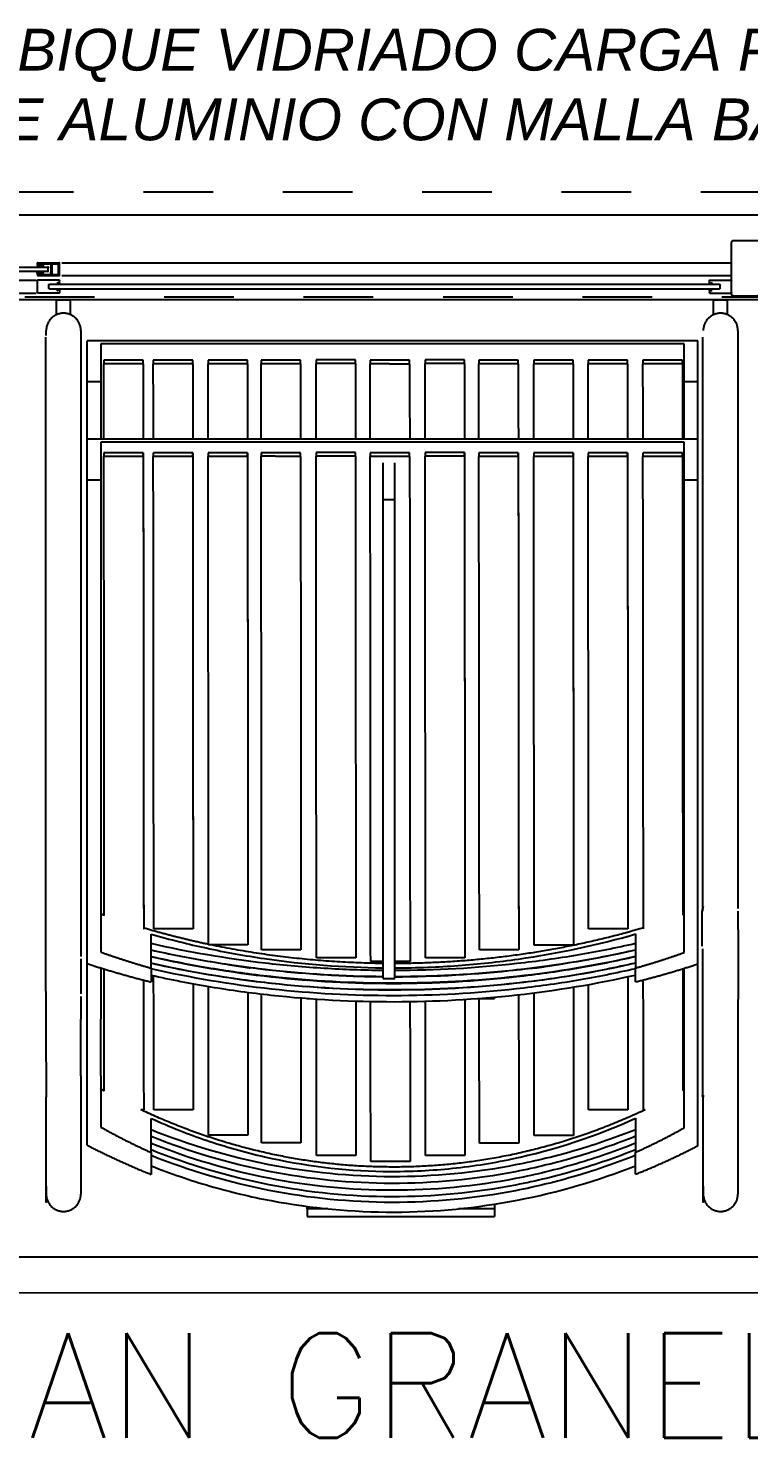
# Model space of a CAD drawing. Header units: millimetres. Extents: x 340 to 1003762, y 22 to 362022.
# Drawn here: x 396.302 to 397.336, y 86.516 to 88.538 of the extents above; entities that cross this region are included whole.
import ezdxf
from ezdxf.enums import TextEntityAlignment as Align
from ezdxf.xclip import XClip

# ---------------------------------------------------------------- set-up
doc = ezdxf.new("R2010")
doc.units = ezdxf.units.MM
doc.header["$XCLIPFRAME"] = 0
doc.linetypes.add('LSBB_P_002 - PLANTA 1° NIVEL SALA DE VENTAS$0$HIDDEN', pattern=[0.375, 0.25, -0.125])
doc.linetypes.add('LSBB_P_002 - PLANTA 1° NIVEL SALA DE VENTAS$0$HIDDEN2', pattern=[0.1875, 0.125, -0.0625])
for name, color, linetype in [('LSBB_P_002 - PLANTA 1° NIVEL SALA DE VENTAS$0$A-LAYOUT', 7, 'Continuous'), ('LSBB_P_002 - PLANTA 1° NIVEL SALA DE VENTAS$0$A-SALA DEFENSAS', 9, 'Continuous'), ('LSBB_P_002 - PLANTA 1° NIVEL SALA DE VENTAS$0$A-SALA-MUEB-ESPC', 1, 'Continuous'), ('LSBB_P_002 - PLANTA 1° NIVEL SALA DE VENTAS$0$A-Textos', 2, 'Continuous'), ('LSBB_P_002 - PLANTA 1° NIVEL SALA DE VENTAS$0$A-VENTANAS', 8, 'Continuous'), ('LSBB_P_002 - PLANTA 1° NIVEL SALA DE VENTAS$0$CRISTAL', 2, 'Continuous'), ('LSBB_P_002 - PLANTA 1° NIVEL SALA DE VENTAS$0$E-NOMENCLATURA', 2, 'Continuous'), ('LSBB_P_002 - PLANTA 1° NIVEL SALA DE VENTAS$0$PROYECCIONES', 6, 'LSBB_P_002 - PLANTA 1° NIVEL SALA DE VENTAS$0$HIDDEN'), ('LSBB_P_002 - PLANTA 1° NIVEL SALA DE VENTAS$0$VIDRIOFONDOS', 4, 'Continuous'), ('XREF', 7, 'Continuous')]:
    doc.layers.add(name, color=color, linetype=linetype)
doc.styles.add('LSBB_P_002 - PLANTA 1° NIVEL SALA DE VENTAS$0$ROMANS', font='romans')
doc.styles.add('LSBB_P_002 - PLANTA 1° NIVEL SALA DE VENTAS$0$YUDICAD_ROMANS', font='romans.shx')

# ---------------------------------------------------------------- blocks, each defined once
blk = doc.blocks.new('LSBB_P_002 - PLANTA 1° NIVEL SALA DE VENTAS$0$A$C582A5DEE')
at = {"layer": 'LSBB_P_002 - PLANTA 1° NIVEL SALA DE VENTAS$0$E-NOMENCLATURA', "color": 3}
blk.add_lwpolyline([(-0.0765, 0.02), (-0.0035, 0.02, -0.414214), (0, 0.0165), (0, -0.0165, -0.414214), (-0.0035, -0.02), (-0.0765, -0.02, -0.414214), (-0.08, -0.0165), (-0.08, 0.0165, -0.414214)], format="xyb", close=True, dxfattribs=at)
blk = doc.blocks.new('LSBB_P_002 - PLANTA 1° NIVEL SALA DE VENTAS$0$A$C4BC5671C')
at = {"color": 0, "linetype": 'ByBlock'}
for p, q in [((0.0163, 0), (-0.0143, 0)), ((0.9498, 0), (0.9805, 0)), ((-0.0149, -0.0178), (-0.0149, -0.0005)), ((0.0163, -0.0184), (-0.0143, -0.0184)), ((0.0139, -0.0033), (0.0139, -0.004)), ((0.0139, -0.015), (0.0139, -0.0144)), ((0.0163, -0.0043), (0.0142, -0.0043)), ((0.0163, -0.0141), (0.0142, -0.0141)), ((0.0169, -0.0038), (0.0169, -0.0005)), ((0.0169, -0.0146), (0.0169, -0.0178)), ((0.9493, -0.0038), (0.9493, -0.0005)), ((0.9493, -0.0146), (0.9493, -0.0178)), ((0.9498, -0.0043), (0.9519, -0.0043)), ((0.9498, -0.0141), (0.9519, -0.0141)), ((0.9498, -0.0184), (0.9805, -0.0184)), ((0.9522, -0.0033), (0.9522, -0.004)), ((0.9522, -0.015), (0.9522, -0.0144)), ((0.981, -0.0178), (0.981, -0.0005))]:
    blk.add_line(p, q, dxfattribs=at)
for centre, radius, start, end in [((0.0163, -0.0005), 0.00054, 0, 90), ((0.9498, -0.0005), 0.00054, 90, 180), ((0.9805, -0.0005), 0.00054, 360, 90), ((-0.0143, -0.0005), 0.00054, 90, 180), ((-0.0143, -0.0178), 0.00054, 180, 270), ((0.0142, -0.0033), 0.000324, 90, 180), ((0.0142, -0.004), 0.000324, 180, 270), ((0.0142, -0.0144), 0.000324, 90, 180), ((0.0142, -0.015), 0.000324, 180, 270), ((0.0163, -0.0038), 0.00054, 270, 0), ((0.0163, -0.0146), 0.00054, 360, 90), ((0.0163, -0.0178), 0.00054, 270, 360), ((0.9498, -0.0038), 0.00054, 180, 270), ((0.9498, -0.0146), 0.00054, 90, 180), ((0.9498, -0.0178), 0.00054, 180, 270), ((0.9519, -0.0033), 0.000324, 360, 90), ((0.9519, -0.004), 0.000324, 270, 360), ((0.9519, -0.0144), 0.000324, 0, 90), ((0.9519, -0.015), 0.000324, 270, 0), ((0.9805, -0.0178), 0.00054, 270, 0)]:
    blk.add_arc(centre, radius, start, end, dxfattribs=at)
at = {"layer": 'LSBB_P_002 - PLANTA 1° NIVEL SALA DE VENTAS$0$CRISTAL', "color": 8, "linetype": 'ByBlock'}
for p, q in [((0.0014, -0.0112), (0.0014, -0.0071)), ((0.0025, -0.006), (0.9637, -0.006)), ((0.9637, -0.0123), (0.0025, -0.0123)), ((0.9647, -0.0112), (0.9647, -0.0071))]:
    blk.add_line(p, q, dxfattribs=at)
for centre, start, end in [((0.0025, -0.0071), 89.8069, 180), ((0.0025, -0.0112), 180, 270.4817), ((0.9637, -0.0071), 360, 90), ((0.9637, -0.0112), 270, 360)]:
    blk.add_arc(centre, 0.00108, start, end, dxfattribs=at)
blk = doc.blocks.new('LSBB_P_002 - PLANTA 1° NIVEL SALA DE VENTAS$0$A$C1A6A4195')
at = {"layer": 'LSBB_P_002 - PLANTA 1° NIVEL SALA DE VENTAS$0$A-VENTANAS'}
for p, q in [((-4.344, -0.0359), (-4.344, -0.0326)), ((-4.3434, -0.0321), (-4.3128, -0.0321)), ((-4.3434, -0.0364), (-4.3413, -0.0364)), ((-4.3425, -0.0339), (-4.3425, -0.0348)), ((-4.3421, -0.0336), (-4.3377, -0.0336)), ((-4.3421, -0.0351), (-4.3413, -0.0351)), ((-4.341, -0.0354), (-4.341, -0.0361)), ((-4.3389, -0.0354), (-4.3389, -0.0361)), ((-4.3385, -0.0351), (-4.3377, -0.0351)), ((-4.3385, -0.0364), (-4.3364, -0.0364)), ((-4.3374, -0.0339), (-4.3374, -0.0348)), ((-4.3359, -0.0359), (-4.3359, -0.0342)), ((-4.3353, -0.0336), (-4.325, -0.0336)), ((-4.3255, -0.0388), (-4.3255, -0.0384)), ((-4.3252, -0.038), (-4.3248, -0.038)), ((-4.3252, -0.0391), (-4.3248, -0.0391)), ((-4.3245, -0.0377), (-4.3245, -0.0342)), ((-4.3245, -0.0484), (-4.3245, -0.0394)), ((-4.3228, -0.0484), (-4.3228, -0.0342)), ((-4.3223, -0.0336), (-4.3143, -0.0336)), ((-4.3138, -0.0484), (-4.3138, -0.0342)), ((-4.3123, -0.0499), (-4.3123, -0.0326)), ((-4.344, -0.0467), (-4.344, -0.0499)), ((-4.3434, -0.0462), (-4.3413, -0.0462)), ((-4.3434, -0.0505), (-4.3128, -0.0505)), ((-4.3425, -0.0486), (-4.3425, -0.0478)), ((-4.3421, -0.0475), (-4.3413, -0.0475)), ((-4.3421, -0.049), (-4.3377, -0.049)), ((-4.341, -0.0471), (-4.341, -0.0465)), ((-4.3389, -0.0471), (-4.3389, -0.0465)), ((-4.3385, -0.0462), (-4.3364, -0.0462)), ((-4.3385, -0.0475), (-4.3377, -0.0475)), ((-4.3374, -0.0486), (-4.3374, -0.0478)), ((-4.3359, -0.0467), (-4.3359, -0.0484)), ((-4.3353, -0.049), (-4.325, -0.049)), ((-4.3255, -0.0464), (-4.3255, -0.0468)), ((-4.3252, -0.0445), (-4.3248, -0.0445)), ((-4.3252, -0.046), (-4.3248, -0.046)), ((-4.3245, -0.0449), (-4.3245, -0.0484)), ((-4.3223, -0.049), (-4.3143, -0.049))]:
    blk.add_line(p, q, dxfattribs=at)
for points in [[(-1.3472, 0.0364), (-6.3071, 0.0364)], [(-1.3064, -0.0852), (-6.3478, -0.0852)]]:
    blk.add_lwpolyline(points, dxfattribs=at)
for centre, radius, start, end in [((-4.3434, -0.0326), 0.00054, 90, 180), ((-4.3434, -0.0359), 0.00054, 180, 270), ((-4.3421, -0.0339), 0.000324, 90, 180), ((-4.3421, -0.0348), 0.000324, 180, 270), ((-4.3413, -0.0354), 0.000324, 360, 90), ((-4.3413, -0.0361), 0.000324, 270, 360), ((-4.3385, -0.0354), 0.000324, 90, 180), ((-4.3385, -0.0361), 0.000324, 180, 270), ((-4.3377, -0.0339), 0.000324, 360, 90), ((-4.3377, -0.0348), 0.000324, 270, 360), ((-4.3364, -0.0359), 0.00054, 270, 360), ((-4.3353, -0.0342), 0.00054, 90, 180), ((-4.3252, -0.0384), 0.000324, 90, 180), ((-4.3252, -0.0388), 0.000324, 180, 270), ((-4.325, -0.0342), 0.00054, 360, 90), ((-4.3248, -0.0377), 0.000324, 270, 360), ((-4.3248, -0.0394), 0.000324, 360, 90), ((-4.3223, -0.0342), 0.00054, 90, 180), ((-4.3143, -0.0342), 0.00054, 360, 90), ((-4.3128, -0.0326), 0.00054, 360, 90), ((-4.3434, -0.0467), 0.00054, 90, 180), ((-4.3434, -0.0499), 0.00054, 180, 270), ((-4.3421, -0.0478), 0.000324, 90, 180), ((-4.3421, -0.0486), 0.000324, 180, 270), ((-4.3413, -0.0465), 0.000324, 0, 90), ((-4.3413, -0.0471), 0.000324, 270, 0), ((-4.3385, -0.0465), 0.000324, 90, 180), ((-4.3385, -0.0471), 0.000324, 180, 270), ((-4.3377, -0.0478), 0.000324, 0, 90), ((-4.3377, -0.0486), 0.000324, 270, 0), ((-4.3364, -0.0467), 0.00054, 0, 90), ((-4.3353, -0.0484), 0.00054, 180, 270), ((-4.3252, -0.0464), 0.000324, 90, 180), ((-4.3252, -0.0468), 0.000324, 180, 270), ((-4.325, -0.0484), 0.00054, 270, 0), ((-4.3248, -0.0449), 0.000324, 0, 90), ((-4.3248, -0.0457), 0.000324, 270, 0), ((-4.3223, -0.0484), 0.00054, 180, 270), ((-4.3143, -0.0484), 0.00054, 270, 0), ((-4.3128, -0.0499), 0.00054, 270, 0)]:
    blk.add_arc(centre, radius, start, end, dxfattribs=at)
at = {"layer": 'LSBB_P_002 - PLANTA 1° NIVEL SALA DE VENTAS$0$CRISTAL', "color": 8, "linetype": 'ByBlock'}
for p, q in [((-5.3256, -0.0382), (-4.3296, -0.0382)), ((-4.344, -0.0356), (-4.3445, -0.0382)), ((-4.3359, -0.0359), (-4.3359, -0.0382)), ((-4.3285, -0.0433), (-4.3285, -0.0392)), ((-4.3296, -0.0444), (-5.3256, -0.0444)), ((-4.344, -0.0483), (-4.3448, -0.0444)), ((-4.3359, -0.048), (-4.3359, -0.0444))]:
    blk.add_line(p, q, dxfattribs=at)
for centre, start, end in [((-4.3296, -0.0392), 360, 90), ((-4.3296, -0.0433), 270, 360)]:
    blk.add_arc(centre, 0.00108, start, end, dxfattribs=at)
at = {"layer": 'LSBB_P_002 - PLANTA 1° NIVEL SALA DE VENTAS$0$VIDRIOFONDOS', "color": 8}
for p, q in [((-4.3091, -0.0322), (-3.3481, -0.0321)), ((-5.3308, -0.0571), (-4.3461, -0.0571)), ((-4.3091, -0.0505), (-3.3481, -0.0505)), ((-5.3308, -0.0755), (-4.3461, -0.0755))]:
    blk.add_line(p, q, dxfattribs=at)
at = {"layer": 'LSBB_P_002 - PLANTA 1° NIVEL SALA DE VENTAS$0$A-VENTANAS', "xscale": -1}
blk.add_blockref('LSBB_P_002 - PLANTA 1° NIVEL SALA DE VENTAS$0$A$C4BC5671C', (-3.363, -0.0571), dxfattribs=at)
at = {"layer": 'LSBB_P_002 - PLANTA 1° NIVEL SALA DE VENTAS$0$E-NOMENCLATURA', "rotation": 90}
blk.add_blockref('LSBB_P_002 - PLANTA 1° NIVEL SALA DE VENTAS$0$A$C582A5DEE', (-3.3281, 0), dxfattribs=at)
blk = doc.blocks.new('LSBB_P_002 - PLANTA 1° NIVEL SALA DE VENTAS$0$PANGRANEL')
at = {"layer": 'LSBB_P_002 - PLANTA 1° NIVEL SALA DE VENTAS$0$A-SALA-MUEB-ESPC', "ltscale": 0.3}
for p, q in [((0.4839, 0.4115), (0.4835, 0.2123)), ((-0.5101, 0.3736), (-0.5091, 0.1716)), ((-0.4593, 0.202), (-0.4593, 0.2836)), ((-0.4504, 0.202), (-0.4504, 0.2836)), ((-0.4309, 0.202), (-0.4309, 0.2836)), ((-0.4257, 0.202), (-0.4258, 0.2836))]:
    blk.add_line(p, q, dxfattribs=at)
for points, degree in [([(-0.4948, 1.3156), (-0.4846, 1.3156), (-0.4745, 1.3156)], 2), ([(-0.4948, 1.3156), (-0.4948, 1.3048), (-0.4948, 1.2939)], 2), ([(-0.4745, 1.3156), (-0.4745, 1.305), (-0.4745, 1.2943)], 2), ([(0.448, 1.3156), (0.4581, 1.3156), (0.4682, 1.3156)], 2), ([(0.448, 1.3156), (0.448, 1.3048), (0.448, 1.2939)], 2), ([(0.4682, 1.3156), (0.4682, 1.305), (0.4682, 1.2943)], 2), ([(-0.5101, 1.2618), (-0.5101, 0.8177), (-0.5101, 0.3736)], 2), ([(-0.5091, 1.2642), (-0.5091, 1.2678), (-0.5091, 1.2715)], 2), ([(-0.4593, 1.2715), (-0.4593, 0.8225), (-0.4593, 0.3735)], 2), ([(-0.4504, 1.1978), (-0.4504, 1.2272), (-0.4504, 1.2566)], 2), ([(0.4259, 1.2566), (-0.0122, 1.2566), (-0.4504, 1.2566)], 2), ([(0.4259, 1.1978), (0.4259, 1.2272), (0.4259, 1.2566)], 2), ([(0.4326, 1.2618), (0.4326, 0.852), (0.4326, 0.4423)], 2), ([(0.4835, 1.2715), (0.4835, 0.8567), (0.4835, 0.442)], 2), ([(0.4065, 1.2524), (-0.0122, 1.2524), (-0.4309, 1.2524)], 2), ([(-0.4309, 1.2524), (-0.4309, 1.2251), (-0.4309, 1.1978)], 2), ([(0.4065, 1.1978), (0.4065, 1.2251), (0.4065, 1.2524)], 2), ([(-0.4263, 1.2292), (-0.4263, 1.2265), (-0.4263, 1.2239)], 2), ([(-0.3698, 1.2292), (-0.3981, 1.2292), (-0.4263, 1.2292)], 2), ([(-0.4263, 1.1154), (-0.4263, 1.1696), (-0.4263, 1.2239)], 2), ([(-0.3698, 1.2238), (-0.3981, 1.2239), (-0.4263, 1.2239)], 2), ([(-0.3698, 1.2238), (-0.3698, 1.2265), (-0.3698, 1.2292)], 2), ([(-0.3698, 1.2238), (-0.3698, 1.1696), (-0.3698, 1.1154)], 2), ([(-0.3554, 1.2292), (-0.3554, 1.2265), (-0.3554, 1.2238)], 2), ([(-0.2989, 1.2292), (-0.3271, 1.2292), (-0.3554, 1.2292)], 2), ([(-0.3553, 1.1154), (-0.3553, 1.1696), (-0.3554, 1.2238)], 2), ([(-0.2989, 1.2238), (-0.3271, 1.2238), (-0.3554, 1.2238)], 2), ([(-0.2989, 1.2238), (-0.2989, 1.2265), (-0.2989, 1.2292)], 2), ([(-0.2989, 1.2238), (-0.2988, 1.1696), (-0.2988, 1.1154)], 2), ([(-0.2767, 1.229), (-0.2767, 1.2263), (-0.2767, 1.2237)], 2), ([(-0.2202, 1.229), (-0.2484, 1.229), (-0.2767, 1.229)], 2), ([(-0.2766, 1.1154), (-0.2767, 1.1695), (-0.2767, 1.2237)], 2), ([(-0.2202, 1.2237), (-0.2484, 1.2237), (-0.2767, 1.2237)], 2), ([(-0.2202, 1.2237), (-0.2202, 1.2263), (-0.2202, 1.229)], 2), ([(-0.2202, 1.2237), (-0.2202, 1.1695), (-0.2201, 1.1154)], 2), ([(-0.2006, 1.2292), (-0.2006, 1.2266), (-0.2006, 1.2239)], 2), ([(-0.1441, 1.2292), (-0.1723, 1.2292), (-0.2006, 1.2292)], 2), ([(-0.2005, 1.1154), (-0.2006, 1.1696), (-0.2006, 1.2239)], 2), ([(-0.1441, 1.2239), (-0.1723, 1.2239), (-0.2006, 1.2239)], 2), ([(-0.1441, 1.2239), (-0.1441, 1.2265), (-0.1441, 1.2292)], 2), ([(-0.1441, 1.2239), (-0.1441, 1.1696), (-0.144, 1.1154)], 2), ([(-0.1219, 1.2294), (-0.1219, 1.2268), (-0.1219, 1.2241)], 2), ([(-0.0654, 1.2294), (-0.0937, 1.2294), (-0.1219, 1.2294)], 2), ([(-0.1218, 1.1154), (-0.1219, 1.1698), (-0.1219, 1.2241)], 2), ([(-0.0654, 1.2241), (-0.0937, 1.2241), (-0.1219, 1.2241)], 2), ([(-0.0654, 1.2241), (-0.0654, 1.2267), (-0.0654, 1.2294)], 2), ([(-0.0654, 1.2241), (-0.0654, 1.1697), (-0.0654, 1.1154)], 2), ([(-0.0441, 1.2288), (-0.0441, 1.2261), (-0.0441, 1.2235)], 2), ([(0.0124, 1.2288), (-0.0158, 1.2288), (-0.0441, 1.2288)], 2), ([(-0.044, 1.1154), (-0.0441, 1.1694), (-0.0441, 1.2235)], 2), ([(0.0124, 1.2234), (-0.0158, 1.2235), (-0.0441, 1.2235)], 2), ([(0.0124, 1.2234), (0.0124, 1.2261), (0.0124, 1.2288)], 2), ([(0.0124, 1.2234), (0.0124, 1.1694), (0.0125, 1.1154)], 2), ([(0.0346, 1.2294), (0.0346, 1.2267), (0.0346, 1.224)], 2), ([(0.0911, 1.2294), (0.0628, 1.2294), (0.0346, 1.2294)], 2), ([(0.0347, 1.1154), (0.0346, 1.1697), (0.0346, 1.224)], 2), ([(0.0911, 1.224), (0.0628, 1.224), (0.0346, 1.224)], 2), ([(0.0911, 1.224), (0.0911, 1.2267), (0.0911, 1.2294)], 2), ([(0.0911, 1.224), (0.0911, 1.1697), (0.0912, 1.1154)], 2), ([(0.1118, 1.2291), (0.1118, 1.2265), (0.1118, 1.2238)], 2), ([(0.1683, 1.2291), (0.1401, 1.2291), (0.1118, 1.2291)], 2), ([(0.1119, 1.1154), (0.1119, 1.1696), (0.1118, 1.2238)], 2), ([(0.1683, 1.2238), (0.1401, 1.2238), (0.1118, 1.2238)], 2), ([(0.1683, 1.2238), (0.1683, 1.2264), (0.1683, 1.2291)], 2), ([(0.1683, 1.2238), (0.1683, 1.1696), (0.1684, 1.1154)], 2), ([(0.1905, 1.2289), (0.1905, 1.2262), (0.1905, 1.2235)], 2), ([(0.247, 1.2288), (0.2188, 1.2289), (0.1905, 1.2289)], 2), ([(0.1906, 1.1154), (0.1905, 1.1695), (0.1905, 1.2235)], 2), ([(0.247, 1.2235), (0.2188, 1.2235), (0.1905, 1.2235)], 2), ([(0.247, 1.2235), (0.247, 1.2262), (0.247, 1.2288)], 2), ([(0.247, 1.2235), (0.247, 1.1695), (0.2471, 1.1154)], 2), ([(0.2685, 1.229), (0.2685, 1.2263), (0.2685, 1.2236)], 2), ([(0.325, 1.229), (0.2968, 1.229), (0.2685, 1.229)], 2), ([(0.2686, 1.1154), (0.2686, 1.1695), (0.2685, 1.2236)], 2), ([(0.325, 1.2236), (0.2968, 1.2236), (0.2686, 1.2236)], 2), ([(0.325, 1.2236), (0.325, 1.2263), (0.325, 1.229)], 2), ([(0.325, 1.2236), (0.3251, 1.1695), (0.3251, 1.1154)], 2), ([(0.3472, 1.229), (0.3472, 1.2263), (0.3472, 1.2236)], 2), ([(0.4037, 1.2289), (0.3755, 1.2289), (0.3472, 1.229)], 2), ([(0.3473, 1.1154), (0.3473, 1.1695), (0.3472, 1.2236)], 2), ([(0.4037, 1.2236), (0.3755, 1.2236), (0.3472, 1.2236)], 2), ([(0.4037, 1.2236), (0.4037, 1.2263), (0.4037, 1.2289)], 2), ([(0.4037, 1.2236), (0.4038, 1.1695), (0.4038, 1.1154)], 2), ([(-0.4504, 1.1154), (-0.4504, 1.1566), (-0.4504, 1.1978)], 2), ([(-0.4309, 1.1978), (-0.4406, 1.1978), (-0.4504, 1.1978)], 2), ([(-0.4309, 1.1978), (-0.4309, 1.1566), (-0.4309, 1.1154)], 2), ([(0.4065, 1.1154), (0.4065, 1.1566), (0.4065, 1.1978)], 2), ([(0.4259, 1.1978), (0.4162, 1.1978), (0.4065, 1.1978)], 2), ([(0.4259, 1.1154), (0.4259, 1.1566), (0.4259, 1.1978)], 2), ([(-0.4504, 1.0568), (-0.4504, 1.0861), (-0.4504, 1.1154)], 2), ([(0.4259, 1.1154), (-0.0122, 1.1154), (-0.4504, 1.1154)], 2), ([(0.4259, 1.0568), (0.4259, 1.0861), (0.4259, 1.1154)], 2), ([(0.4065, 1.1113), (-0.0122, 1.1113), (-0.4309, 1.1113)], 2), ([(-0.4309, 1.1113), (-0.4309, 1.084), (-0.4309, 1.0568)], 2), ([(-0.4263, 1.0962), (-0.4263, 1.0936), (-0.4263, 1.0909)], 2), ([(-0.3698, 1.0962), (-0.3981, 1.0962), (-0.4263, 1.0962)], 2), ([(-0.3698, 1.0909), (-0.3698, 1.0936), (-0.3698, 1.0962)], 2), ([(-0.3698, 1.0962), (-0.3695, 0.7572), (-0.3692, 0.4181)], 2), ([(-0.3554, 1.0962), (-0.3554, 1.0936), (-0.3554, 1.0909)], 2), ([(-0.2989, 1.0962), (-0.3271, 1.0962), (-0.3553, 1.0962)], 2), ([(-0.2989, 1.0909), (-0.2989, 1.0935), (-0.2989, 1.0962)], 2), ([(-0.2989, 1.0962), (-0.2986, 0.7571), (-0.2983, 0.4181)], 2), ([(-0.2767, 1.0961), (-0.2767, 1.0935), (-0.2767, 1.0908)], 2), ([(-0.2202, 1.0961), (-0.2484, 1.0961), (-0.2767, 1.0961)], 2), ([(-0.2202, 1.0908), (-0.2202, 1.0934), (-0.2202, 1.0961)], 2), ([(-0.2202, 1.0961), (-0.2199, 0.7455), (-0.2196, 0.3949)], 2), ([(-0.2006, 1.0962), (-0.2006, 1.0936), (-0.2006, 1.091)], 2), ([(-0.1441, 1.0962), (-0.1723, 1.0962), (-0.2006, 1.0962)], 2), ([(-0.1441, 1.0909), (-0.1441, 1.0936), (-0.1441, 1.0962)], 2), ([(-0.1219, 1.0963), (-0.1219, 1.0937), (-0.1219, 1.0911)], 2), ([(-0.0654, 1.0963), (-0.0937, 1.0963), (-0.1219, 1.0963)], 2), ([(-0.0654, 1.0911), (-0.0654, 1.0937), (-0.0654, 1.0963)], 2), ([(-0.0441, 1.0959), (-0.0441, 1.0933), (-0.0441, 1.0907)], 2), ([(0.0124, 1.0959), (-0.0158, 1.0959), (-0.0441, 1.0959)], 2), ([(0.0124, 1.0907), (0.0124, 1.0933), (0.0124, 1.0959)], 2), ([(0.0346, 1.0963), (0.0346, 1.0937), (0.0346, 1.0911)], 2), ([(0.0911, 1.0963), (0.0629, 1.0963), (0.0346, 1.0963)], 2), ([(0.0911, 1.091), (0.0911, 1.0937), (0.0911, 1.0963)], 2), ([(0.0911, 1.0963), (0.0914, 0.7364), (0.0917, 0.3766)], 2), ([(0.1118, 1.0962), (0.1118, 1.0935), (0.1118, 1.0909)], 2), ([(0.1683, 1.0961), (0.1401, 1.0961), (0.1119, 1.0962)], 2), ([(0.1683, 1.0909), (0.1683, 1.0935), (0.1683, 1.0961)], 2), ([(0.1683, 1.0961), (0.1686, 0.742), (0.1689, 0.3879)], 2), ([(0.1905, 1.096), (0.1905, 1.0934), (0.1905, 1.0907)], 2), ([(0.247, 1.096), (0.2188, 1.096), (0.1905, 1.096)], 2), ([(0.247, 1.0907), (0.247, 1.0933), (0.247, 1.096)], 2), ([(0.247, 1.096), (0.2473, 0.7454), (0.2476, 0.3948)], 2), ([(0.2685, 1.0961), (0.2685, 1.0934), (0.2685, 1.0908)], 2), ([(0.325, 1.096), (0.2968, 1.096), (0.2686, 1.0961)], 2), ([(0.325, 1.0908), (0.325, 1.0934), (0.325, 1.096)], 2), ([(0.325, 1.096), (0.3254, 0.757), (0.3257, 0.418)], 2), ([(0.3472, 1.096), (0.3472, 1.0934), (0.3472, 1.0908)], 2), ([(0.4037, 1.096), (0.3755, 1.096), (0.3473, 1.096)], 2), ([(0.4037, 1.0908), (0.4037, 1.0934), (0.4037, 1.096)], 2), ([(0.4037, 1.096), (0.404, 0.7644), (0.4043, 0.4327)], 2), ([(0.4065, 1.0568), (0.4065, 1.084), (0.4065, 1.1113)], 2), ([(-0.4257, 0.4323), (-0.426, 0.7616), (-0.4263, 1.0909)], 2), ([(-0.3698, 1.0909), (-0.3981, 1.0909), (-0.4263, 1.0909)], 2), ([(-0.3698, 1.0909), (-0.3695, 0.752), (-0.3692, 0.413)], 2), ([(-0.3547, 0.413), (-0.3551, 0.752), (-0.3554, 1.0909)], 2), ([(-0.2989, 1.0909), (-0.3271, 1.0909), (-0.3554, 1.0909)], 2), ([(-0.2989, 1.0909), (-0.2986, 0.752), (-0.2983, 0.413)], 2), ([(-0.2761, 0.3898), (-0.2764, 0.7403), (-0.2767, 1.0908)], 2), ([(-0.2202, 1.0908), (-0.2484, 1.0908), (-0.2767, 1.0908)], 2), ([(-0.2202, 1.0908), (-0.2199, 0.7403), (-0.2196, 0.3898)], 2), ([(-0.2, 0.3828), (-0.2003, 0.7369), (-0.2006, 1.091)], 2), ([(-0.1441, 1.0909), (-0.1723, 1.091), (-0.2006, 1.091)], 2), ([(-0.1441, 1.0909), (-0.1438, 0.7369), (-0.1435, 0.3828)], 2), ([(-0.1213, 0.3715), (-0.1216, 0.7313), (-0.1219, 1.0911)], 2), ([(-0.0654, 1.0911), (-0.0937, 1.0911), (-0.1219, 1.0911)], 2), ([(-0.0654, 1.0911), (-0.0651, 0.7313), (-0.0648, 0.3715)], 2), ([(-0.0435, 0.3659), (-0.0438, 0.7283), (-0.0441, 1.0907)], 2), ([(0.0124, 1.0907), (-0.0158, 1.0907), (-0.0441, 1.0907)], 2), ([(-0.0257, 1.0289), (-0.0257, 1.0553), (-0.0257, 1.0817)], 2), ([(-0.009, 1.0289), (-0.009, 1.0553), (-0.009, 1.0817)], 2), ([(0.0124, 1.0907), (0.0127, 0.7283), (0.013, 0.3659)], 2), ([(0.0352, 0.3715), (0.0349, 0.7313), (0.0346, 1.0911)], 2), ([(0.0911, 1.091), (0.0629, 1.0911), (0.0346, 1.0911)], 2), ([(0.0911, 1.091), (0.0914, 0.7312), (0.0917, 0.3714)], 2), ([(0.1125, 0.3828), (0.1121, 0.7368), (0.1118, 1.0909)], 2), ([(0.1683, 1.0909), (0.1401, 1.0909), (0.1118, 1.0909)], 2), ([(0.1683, 1.0909), (0.1686, 0.7368), (0.1689, 0.3827)], 2), ([(0.1911, 0.3897), (0.1908, 0.7402), (0.1905, 1.0907)], 2), ([(0.247, 1.0907), (0.2188, 1.0907), (0.1905, 1.0907)], 2), ([(0.247, 1.0907), (0.2473, 0.7402), (0.2476, 0.3897)], 2), ([(0.2692, 0.4129), (0.2689, 0.7519), (0.2685, 1.0908)], 2), ([(0.325, 1.0908), (0.2968, 1.0908), (0.2686, 1.0908)], 2), ([(0.325, 1.0908), (0.3254, 0.7518), (0.3257, 0.4129)], 2), ([(0.3479, 0.4129), (0.3475, 0.7518), (0.3472, 1.0908)], 2), ([(0.4037, 1.0908), (0.3755, 1.0908), (0.3473, 1.0908)], 2), ([(0.4037, 1.0908), (0.404, 0.7617), (0.4043, 0.4327)], 2), ([(-0.4504, 0.3632), (-0.4504, 0.71), (-0.4504, 1.0568)], 2), ([(-0.4309, 1.0568), (-0.4406, 1.0568), (-0.4504, 1.0568)], 2), ([(-0.4309, 1.0568), (-0.4309, 0.7182), (-0.4309, 0.3797)], 2), ([(0.4065, 0.3791), (0.4065, 0.7179), (0.4065, 1.0568)], 2), ([(0.4259, 1.0568), (0.4162, 1.0568), (0.4065, 1.0568)], 2), ([(0.4259, 0.3626), (0.4259, 0.7097), (0.4259, 1.0568)], 2), ([(-0.0257, 1.0289), (-0.0174, 1.0289), (-0.009, 1.0289)], 2), ([(-0.0257, 0.3418), (-0.0257, 0.6854), (-0.0257, 1.0289)], 2), ([(-0.009, 0.3418), (-0.009, 0.6854), (-0.009, 1.0289)], 2), ([(0.4321, 0.3882), (0.4321, 0.4133), (0.4321, 0.4385)], 2), ([(0.4839, 0.4115), (0.4839, 0.425), (0.4839, 0.4385)], 2), ([(-0.3692, 0.413), (-0.3693, 0.413), (-0.3694, 0.413)], 2), ([(-0.3585, 0.3566), (-0.3585, 0.381), (-0.3585, 0.4054)], 2), ([(-0.2983, 0.413), (-0.3265, 0.413), (-0.3547, 0.413)], 2), ([(0.3257, 0.4129), (0.2974, 0.4129), (0.2692, 0.4129)], 2), ([(0.3367, 0.4056), (0.3367, 0.3812), (0.3367, 0.3568)], 2), ([(-0.2196, 0.3898), (-0.2478, 0.3898), (-0.2761, 0.3898)], 2), ([(0.2476, 0.3897), (0.2194, 0.3897), (0.1911, 0.3897)], 2), ([(0.4326, 0.3844), (0.4326, 0.279), (0.4326, 0.1736)], 2), ([(-0.4588, 0.3195), (-0.4588, 0.3447), (-0.4588, 0.3699)], 2), ([(-0.3549, 0.3816), (-0.3549, 0.3818), (-0.3549, 0.3819)], 2), ([(-0.3549, 0.372), (-0.3549, 0.3723), (-0.3549, 0.3726)], 2), ([(-0.2984, 0.3704), (-0.2984, 0.3702), (-0.2984, 0.37)], 2), ([(-0.2762, 0.366), (-0.2762, 0.3663), (-0.2762, 0.3665)], 2), ([(-0.1435, 0.3828), (-0.1717, 0.3828), (-0.2, 0.3828)], 2), ([(-0.0648, 0.3715), (-0.093, 0.3715), (-0.1213, 0.3715)], 2), ([(-0.0257, 0.3659), (-0.0346, 0.3659), (-0.0435, 0.3659)], 2), ([(0.013, 0.3659), (0.002, 0.3659), (-0.009, 0.3659)], 2), ([(0.0917, 0.3714), (0.0635, 0.3714), (0.0352, 0.3715)], 2), ([(0.1689, 0.3827), (0.1407, 0.3828), (0.1125, 0.3828)], 2), ([(0.2475, 0.3655), (0.2475, 0.3652), (0.2475, 0.365)], 2), ([(0.269, 0.3687), (0.269, 0.369), (0.269, 0.3692)], 2), ([(0.3255, 0.3804), (0.3255, 0.3802), (0.3255, 0.3801)], 2), ([(0.3255, 0.3711), (0.3255, 0.3708), (0.3255, 0.3705)], 2), ([(-0.4504, 0.2836), (-0.4504, 0.3234), (-0.4504, 0.3632)], 2), ([(-0.4309, 0.3569), (-0.4309, 0.3203), (-0.4309, 0.2836)], 2), ([(-0.4258, 0.2836), (-0.4258, 0.3195), (-0.4258, 0.3554)], 2), ([(-0.3585, 0.3566), (-0.3585, 0.3466), (-0.3585, 0.3367)], 2), ([(-0.3547, 0.1534), (-0.3548, 0.2496), (-0.3549, 0.3457)], 2), ([(-0.2984, 0.3611), (-0.2984, 0.3607), (-0.2984, 0.3604)], 2), ([(-0.2984, 0.3515), (-0.2984, 0.3513), (-0.2984, 0.3512)], 2), ([(-0.2762, 0.3564), (-0.2762, 0.3568), (-0.2762, 0.3572)], 2), ([(-0.2762, 0.3473), (-0.2762, 0.3474), (-0.2762, 0.3476)], 2), ([(-0.2197, 0.3576), (-0.2197, 0.3575), (-0.2197, 0.3575)], 2), ([(-0.2197, 0.3488), (-0.2197, 0.3483), (-0.2197, 0.3478)], 2), ([(-0.2001, 0.3454), (-0.2001, 0.3459), (-0.2001, 0.3463)], 2), ([(-0.1344, 0.3486), (-0.1344, 0.3489), (-0.1344, 0.3493)], 2), ([(0.1344, 0.3512), (0.1344, 0.3508), (0.1344, 0.3505)], 2), ([(0.1688, 0.3454), (0.1688, 0.3449), (0.1688, 0.3444)], 2), ([(0.191, 0.3471), (0.191, 0.3475), (0.191, 0.348)], 2), ([(0.2475, 0.3562), (0.2475, 0.3558), (0.2475, 0.3554)], 2), ([(0.2475, 0.3466), (0.2475, 0.3464), (0.2475, 0.3462)], 2), ([(0.2691, 0.3591), (0.2691, 0.3595), (0.2691, 0.3599)], 2), ([(0.2691, 0.35), (0.2691, 0.3501), (0.2691, 0.3503)], 2), ([(0.3255, 0.3615), (0.3255, 0.3614), (0.3255, 0.3613)], 2), ([(0.3256, 0.3443), (0.3256, 0.2487), (0.3257, 0.1532)], 2), ([(0.3367, 0.3369), (0.3367, 0.3468), (0.3367, 0.3568)], 2), ([(0.4042, 0.3557), (0.4043, 0.2683), (0.4043, 0.181)], 2), ([(0.4065, 0.1276), (0.4065, 0.242), (0.4065, 0.3564)], 2), ([(0.4259, 0.1016), (0.4259, 0.2321), (0.4259, 0.3626)], 2), ([(-0.3693, 0.3394), (-0.3693, 0.2464), (-0.3692, 0.1534)], 2), ([(-0.2984, 0.3343), (-0.2983, 0.2438), (-0.2983, 0.1534)], 2), ([(-0.2761, 0.1167), (-0.2761, 0.2235), (-0.2762, 0.3304)], 2), ([(-0.2197, 0.3392), (-0.2197, 0.3389), (-0.2197, 0.3387)], 2), ([(-0.2001, 0.3362), (-0.2001, 0.3365), (-0.2001, 0.3367)], 2), ([(-0.1436, 0.3407), (-0.1436, 0.3402), (-0.1436, 0.3397)], 2), ([(-0.1436, 0.3311), (-0.1436, 0.3308), (-0.1436, 0.3305)], 2), ([(-0.1344, 0.3389), (-0.1344, 0.3395), (-0.1344, 0.34)], 2), ([(-0.1344, 0.3298), (-0.1344, 0.3301), (-0.1344, 0.3304)], 2), ([(-0.0257, 0.3418), (-0.0174, 0.3418), (-0.009, 0.3418)], 2), ([(0.1344, 0.3419), (0.1344, 0.3414), (0.1344, 0.3408)], 2), ([(0.1344, 0.3323), (0.1344, 0.332), (0.1344, 0.3317)], 2), ([(0.1688, 0.3357), (0.1688, 0.3355), (0.1688, 0.3352)], 2), ([(0.191, 0.3379), (0.191, 0.3382), (0.191, 0.3384)], 2), ([(0.2475, 0.3294), (0.2476, 0.2229), (0.2476, 0.1165)], 2), ([(0.2692, 0.1532), (0.2691, 0.2431), (0.2691, 0.3331)], 2), ([(0.3479, 0.1532), (0.3478, 0.2464), (0.3477, 0.3397)], 2), ([(-0.4593, 0.3159), (-0.4593, 0.2998), (-0.4593, 0.2836)], 2), ([(-0.2197, 0.3219), (-0.2196, 0.2193), (-0.2196, 0.1167)], 2), ([(-0.2, 0.1057), (-0.2, 0.2126), (-0.2001, 0.3195)], 2), ([(-0.1436, 0.3139), (-0.1435, 0.2098), (-0.1435, 0.1057)], 2), ([(-0.1344, 0.3132), (-0.1344, 0.3131), (-0.1344, 0.313)], 2), ([(-0.1344, 0.313), (-0.1333, 0.313), (-0.1321, 0.313)], 2), ([(-0.1213, 0.0878), (-0.1213, 0.2), (-0.1214, 0.3122)], 2), ([(-0.0649, 0.3094), (-0.0648, 0.1986), (-0.0648, 0.0877)], 2), ([(-0.0435, 0.079), (-0.0435, 0.1939), (-0.0436, 0.3088)], 2), ([(0.0129, 0.3087), (0.013, 0.1938), (0.013, 0.079)], 2), ([(0.0352, 0.0877), (0.0352, 0.1984), (0.0351, 0.3092)], 2), ([(0.0916, 0.3118), (0.0917, 0.1997), (0.0917, 0.0877)], 2), ([(0.1095, 0.313), (0.122, 0.313), (0.1344, 0.313)], 2), ([(0.1125, 0.1056), (0.1124, 0.2093), (0.1123, 0.313)], 2), ([(0.1344, 0.315), (0.1344, 0.314), (0.1344, 0.313)], 2), ([(0.1688, 0.3185), (0.1689, 0.2121), (0.1689, 0.1056)], 2), ([(0.1911, 0.1165), (0.1911, 0.2189), (0.191, 0.3212)], 2), ([(0.4835, 0.2123), (0.4835, 0.1523), (0.4835, 0.0923), (0.4835, 0.0323)], 3), ([(-0.4593, 0.202), (-0.4593, 0.1455), (-0.4593, 0.0889), (-0.4593, 0.0323)], 3), ([(-0.4504, 0.1025), (-0.4504, 0.1523), (-0.4504, 0.202)], 2), ([(-0.4309, 0.202), (-0.4309, 0.1653), (-0.4309, 0.1286)], 2), ([(-0.4257, 0.1803), (-0.4257, 0.1912), (-0.4257, 0.202)], 2), ([(-0.3692, 0.1534), (-0.3712, 0.1534), (-0.3732, 0.1534)], 2), ([(-0.2983, 0.1534), (-0.3265, 0.1534), (-0.3547, 0.1534)], 2), ([(0.3257, 0.1532), (0.2974, 0.1532), (0.2692, 0.1532)], 2), ([(0.3502, 0.1532), (0.349, 0.1532), (0.3479, 0.1532)], 2), ([(-0.3585, 0.092), (-0.3585, 0.1165), (-0.3585, 0.141)], 2), ([(0.3367, 0.1414), (0.3367, 0.1169), (0.3367, 0.0924)], 2), ([(-0.2196, 0.1167), (-0.2478, 0.1167), (-0.2761, 0.1167)], 2), ([(-0.1435, 0.1057), (-0.1717, 0.1057), (-0.2, 0.1057)], 2), ([(0.1689, 0.1056), (0.1407, 0.1056), (0.1125, 0.1056)], 2), ([(0.2476, 0.1165), (0.2194, 0.1165), (0.1911, 0.1165)], 2), ([(-0.3585, 0.092), (-0.3585, 0.0763), (-0.3585, 0.0606)], 2), ([(-0.0648, 0.0877), (-0.093, 0.0877), (-0.1213, 0.0878)], 2), ([(0.0917, 0.0877), (0.0635, 0.0877), (0.0352, 0.0877)], 2), ([(0.3367, 0.0609), (0.3367, 0.0766), (0.3367, 0.0924)], 2), ([(0.013, 0.079), (-0.0152, 0.079), (-0.0435, 0.079)], 2), ([(-0.5091, 0.0323), (-0.5091, 0.0722), (-0.5091, -0.0075), (-0.5091, 0.0323)], 3), ([(0.4337, 0.0323), (0.4337, 0.0722), (0.4337, -0.0075), (0.4337, 0.0323)], 3), ([(-0.1344, 0.0112), (-0.1344, 0.013), (-0.1344, 0.0147)], 2), ([(-0.1344, 0.0112), (-0.1344, 0.0103), (-0.1344, 0.0094)], 2), ([(-0.1051, 0.0112), (-0.1198, 0.0112), (-0.1344, 0.0112)], 2), ([(-0.1344, 0.0094), (-0.1344, 0.0047), (-0.1344, 0)], 2), ([(-0.1344, 0), (0, 0), (0.1344, 0)], 2), ([(0.1344, 0.0112), (0.1085, 0.0112), (0.0826, 0.0112)], 2), ([(0.1344, 0.0179), (0.1344, 0.0146), (0.1344, 0.0112)], 2), ([(0.1344, 0.0112), (0.1344, 0.0103), (0.1344, 0.0094)], 2), ([(0.1344, 0.0094), (0.1344, 0.0047), (0.1344, 0)], 2)]:
    blk.add_open_spline(points, degree=degree, dxfattribs=at)
for points, weights, degree in [([(-0.4842, 1.2963), (-0.509, 1.2963), (-0.5091, 1.2715)], [1, 0.70839372323, 1], 2), ([(-0.4593, 1.2715), (-0.4594, 1.2963), (-0.4842, 1.2963)], [1, 0.70839372323, 1], 2), ([(0.4586, 1.2963), (0.4338, 1.2963), (0.4337, 1.2715)], [1, 0.708393723183, 1], 2), ([(0.4835, 1.2715), (0.4834, 1.2963), (0.4586, 1.2963)], [1, 0.708393723183, 1], 2), ([(0.4337, 0.445), (0.4321, 0.4419), (0.4321, 0.4385)], [1, 0.97396979619, 1], 2), ([(-0.4257, 0.4323), (-0.4283, 0.4332), (-0.4309, 0.4341)], [1, 0.999997179747, 1], 2), ([(0.4065, 0.4335), (0.4054, 0.4331), (0.4043, 0.4327)], [1, 0.999999491863, 1], 2), ([(0.4331, 0.4385), (0.4331, 0.4405), (0.4337, 0.4423)], [1, 0.990177232857, 1], 2), ([(-0.2761, 0.3906), (-0.3231, 0.4005), (-0.3692, 0.4141)], [1, 0.999222262993, 1], 2), ([(0.3479, 0.4144), (0.1759, 0.3635), (-0.009, 0.3632)], [0.993618966168, 0.978553440339, 0.998135968713], 2), ([(-0.0257, 0.3633), (-0.1503, 0.3646), (-0.2722, 0.3898)], [1, 0.995334978699, 1], 2), ([(-0.4309, 0.3797), (-0.3951, 0.367), (-0.3585, 0.3566)], [1, 0.999477631211, 1], 2), ([(0.3367, 0.3568), (0.372, 0.3668), (0.4065, 0.3791)], [1, 0.99951055116, 1], 2), ([(-0.4504, 0.3632), (-0.405, 0.3483), (-0.3585, 0.3367)], [1, 0.999334125474, 1], 2), ([(-0.2492, 0.3622), (-0.2328, 0.3595), (-0.2164, 0.3571)], [1, 0.999930001632, 1], 2), ([(0.191, 0.3567), (0.2088, 0.3593), (0.2266, 0.3622)], [1, 0.999917517647, 1], 2), ([(0.3367, 0.3369), (0.3818, 0.3481), (0.4259, 0.3626)], [1, 0.999371620201, 1], 2), ([(-0.4257, 0.1803), (-0.4283, 0.1817), (-0.4309, 0.1832)], [1, 0.99999482235, 1], 2), ([(0.4065, 0.1822), (0.4054, 0.1816), (0.4043, 0.181)], [1, 0.999999065219, 1], 2), ([(0.4338, 0.1716), (0.4327, 0.1723), (0.4326, 0.1736)], [1, 0.90440250158, 1], 2), ([(0.4337, 0.1742), (0.4337, 0.1729), (0.4338, 0.1716)], [1, 0.999096636263, 1], 2), ([(-0.0256, 0.0713), (-0.2058, 0.0744), (-0.3732, 0.1534)], [1, 0.980569565077, 0.994144244111], 2), ([(0.3502, 0.1532), (0.1692, 0.0679), (-0.0256, 0.0713)], [0.993825761019, 0.977720148767, 1], 2), ([(-0.4309, 0.1286), (-0.3955, 0.1087), (-0.3585, 0.092)], [1, 0.99899548358, 1], 2), ([(0.3367, 0.0924), (0.3724, 0.1085), (0.4065, 0.1276)], [1, 0.999058129911, 1], 2), ([(-0.4504, 0.1025), (-0.4056, 0.0792), (-0.3585, 0.0606)], [1, 0.998664574138, 1], 2), ([(0.3367, 0.0609), (0.3823, 0.079), (0.4259, 0.1016)], [1, 0.998738910732, 1], 2), ([(-0.5091, 0.0323), (-0.509, 0.0075), (-0.4842, 0.0075)], [1, 0.708388101313, 1], 2), ([(-0.5091, 0.0323), (-0.5091, 0.0323), (-0.5091, 0.0323), (-0.5091, 0.0323)], [1, 0.999999988974, 0.999999988974, 1], 3), ([(-0.4842, 0.0075), (-0.4594, 0.0075), (-0.4593, 0.0323)], [1, 0.708388101313, 1], 2), ([(0.4337, 0.0323), (0.4338, 0.0075), (0.4586, 0.0075)], [1, 0.708388101327, 1], 2), ([(0.4337, 0.0323), (0.4337, 0.0323), (0.4337, 0.0323), (0.4337, 0.0323)], [1, 0.999999988969, 0.999999988969, 1], 3), ([(0.4586, 0.0075), (0.4834, 0.0075), (0.4835, 0.0323)], [1, 0.708388101327, 1], 2)]:
    blk.add_rational_spline(points, weights, degree=degree, dxfattribs=at)
for points, knots in [([(-0.3585, 0.4054), (-0.3449, 0.4015), (-0.3187, 0.3944), (-0.2646, 0.3818), (-0.1679, 0.3643), (-0.0826, 0.3577), (-0.0257, 0.357)], [0, 0, 0, 0, 4.278883, 8.174437, 16.731747, 33.872285, 33.872285, 33.872285, 33.872285]), ([(-0.009, 0.357), (0.0068, 0.357), (0.0372, 0.3576), (0.0965, 0.3609), (0.197, 0.3717), (0.2816, 0.3897), (0.3367, 0.4056)], [0, 0, 0, 0, 4.753959, 9.159612, 17.902137, 35.169841, 35.169841, 35.169841, 35.169841]), ([(-0.0257, 0.3532), (-0.04, 0.3533), (-0.0682, 0.354), (-0.1246, 0.3567), (-0.2219, 0.3653), (-0.3045, 0.3794), (-0.3585, 0.3918)], [0, 0, 0, 0, 4.282354, 8.502154, 17.008774, 33.708318, 33.708318, 33.708318, 33.708318]), ([(0.3367, 0.3919), (0.3228, 0.3887), (0.2948, 0.3827), (0.2382, 0.3723), (0.1372, 0.3581), (0.0496, 0.3532), (-0.009, 0.3531)], [0, 0, 0, 0, 4.298635, 8.600345, 17.357149, 35.003274, 35.003274, 35.003274, 35.003274]), ([(-0.3585, 0.3827), (-0.3452, 0.3797), (-0.3184, 0.374), (-0.2638, 0.364), (-0.1666, 0.3503), (-0.0822, 0.3452), (-0.0257, 0.3447)], [0, 0, 0, 0, 4.124725, 8.260871, 16.693433, 33.699898, 33.699898, 33.699898, 33.699898]), ([(-0.0257, 0.3439), (-0.04, 0.344), (-0.0682, 0.3446), (-0.1246, 0.3474), (-0.2219, 0.356), (-0.3045, 0.3701), (-0.3585, 0.3825)], [0, 0, 0, 0, 4.282354, 8.502154, 17.008774, 33.708318, 33.708318, 33.708318, 33.708318]), ([(-0.3585, 0.3734), (-0.3303, 0.367), (-0.2732, 0.3559), (-0.1571, 0.34), (-0.01, 0.3322), (0.1655, 0.3418), (0.2805, 0.3608), (0.3367, 0.3736)], [0, 0, 0, 0, 8.71262, 17.522067, 35.305175, 53.028649, 70.376261, 70.376261, 70.376261, 70.376261]), ([(0.3367, 0.373), (0.3086, 0.3665), (0.2518, 0.3553), (0.1362, 0.3391), (-0.0687, 0.3278), (-0.2445, 0.3467), (-0.3585, 0.3728)], [0, 0, 0, 0, 8.675858, 17.432702, 35.159648, 70.391591, 70.391591, 70.391591, 70.391591]), ([(-0.009, 0.3447), (0.006, 0.3447), (0.035, 0.3451), (0.0936, 0.3476), (0.1944, 0.3559), (0.2805, 0.3702), (0.3367, 0.3829)], [0, 0, 0, 0, 4.525522, 8.748554, 17.648753, 34.996365, 34.996365, 34.996365, 34.996365]), ([(0.3367, 0.3826), (0.3228, 0.3794), (0.2948, 0.3734), (0.2382, 0.363), (0.1372, 0.3488), (0.0496, 0.3439), (-0.009, 0.3438)], [0, 0, 0, 0, 4.298635, 8.600345, 17.357149, 35.003274, 35.003274, 35.003274, 35.003274]), ([(0.3367, 0.3639), (0.3086, 0.3574), (0.2518, 0.3461), (0.1362, 0.3299), (-0.0687, 0.3187), (-0.2445, 0.3376), (-0.3585, 0.3637)], [0, 0, 0, 0, 8.675858, 17.432702, 35.159648, 70.391625, 70.391625, 70.391625, 70.391625]), ([(0.3367, 0.3558), (0.3086, 0.3493), (0.2518, 0.338), (0.1362, 0.3218), (-0.0687, 0.3106), (-0.2445, 0.3295), (-0.3585, 0.3556)], [0, 0, 0, 0, 8.675858, 17.432702, 35.159648, 70.391591, 70.391591, 70.391591, 70.391591]), ([(-0.3585, 0.3466), (-0.3303, 0.3402), (-0.2732, 0.329), (-0.1571, 0.3131), (-0.01, 0.3053), (0.1655, 0.3149), (0.2805, 0.334), (0.3367, 0.3467)], [0, 0, 0, 0, 8.71262, 17.522067, 35.305175, 53.028649, 70.376261, 70.376261, 70.376261, 70.376261]), ([(-0.3549, 0.363), (-0.3271, 0.3568), (-0.2708, 0.3459), (-0.1558, 0.3303), (-0.0095, 0.3226), (0.1655, 0.3322), (0.2805, 0.3512), (0.3367, 0.364)], [0, 0, 0, 0, 8.560988, 17.295221, 34.927762, 52.651235, 69.998847, 69.998847, 69.998847, 69.998847]), ([(-0.5091, 0.0323), (-0.5091, 0.0323), (-0.5091, 0.0413), (-0.5091, 0.0859), (-0.5091, 0.1425), (-0.5091, 0.1716)], [9.02813, 9.02813, 9.02813, 9.02813, 28.890017, 58.839943, 81.347284, 81.347284, 81.347284, 81.347284]), ([(0.4337, 0.0323), (0.4337, 0.0323), (0.4337, 0.0413), (0.4337, 0.0859), (0.4337, 0.1425), (0.4337, 0.1716)], [9.02813, 9.02813, 9.02813, 9.02813, 28.890017, 58.839943, 81.347284, 81.347284, 81.347284, 81.347284]), ([(-0.3585, 0.141), (-0.345, 0.1349), (-0.3189, 0.1238), (-0.265, 0.1041), (-0.169, 0.0767), (-0.0828, 0.066), (-0.0256, 0.065)], [0, 0, 0, 0, 4.486858, 8.52788, 17.284603, 34.535715, 34.535715, 34.535715, 34.535715]), ([(0.3367, 0.1248), (0.3089, 0.1137), (0.2522, 0.094), (0.136, 0.0657), (-0.0126, 0.0515), (-0.1901, 0.069), (-0.3038, 0.1026), (-0.3585, 0.1245)], [0, 0, 0, 0, 9.015105, 18.051679, 35.99114, 53.775372, 71.545035, 71.545035, 71.545035, 71.545035]), ([(-0.0256, 0.065), (-0.0092, 0.0648), (0.0222, 0.0652), (0.0841, 0.0695), (0.1911, 0.086), (0.2799, 0.1155), (0.3367, 0.1414)], [34.535715, 34.535715, 34.535715, 34.535715, 39.476777, 43.983317, 53.237113, 72.020522, 72.020522, 72.020522, 72.020522]), ([(0.3367, 0.1153), (0.3089, 0.1041), (0.2522, 0.0844), (0.136, 0.0561), (-0.0126, 0.0419), (-0.1901, 0.0594), (-0.3038, 0.0931), (-0.3585, 0.115)], [0, 0, 0, 0, 9.015105, 18.051679, 35.99114, 53.775372, 71.545035, 71.545035, 71.545035, 71.545035]), ([(0.3367, 0.1054), (0.3089, 0.0942), (0.2522, 0.0745), (0.136, 0.0462), (-0.0126, 0.032), (-0.1901, 0.0495), (-0.3038, 0.0831), (-0.3585, 0.1051)], [0, 0, 0, 0, 9.016724, 18.053298, 35.992759, 53.776991, 71.546254, 71.546254, 71.546254, 71.546254]), ([(0.3367, 0.0961), (0.3089, 0.0849), (0.2522, 0.0652), (0.136, 0.0369), (-0.0126, 0.0227), (-0.1901, 0.0402), (-0.3038, 0.0739), (-0.3585, 0.0958)], [0, 0, 0, 0, 9.017621, 18.054196, 35.993657, 53.777889, 71.548047, 71.548047, 71.548047, 71.548047]), ([(0.3367, 0.088), (0.3089, 0.0769), (0.2522, 0.0572), (0.136, 0.0288), (-0.0126, 0.0147), (-0.1901, 0.0321), (-0.3038, 0.0658), (-0.3585, 0.0877)], [0, 0, 0, 0, 9.015105, 18.051679, 35.99114, 53.775372, 71.545035, 71.545035, 71.545035, 71.545035]), ([(-0.3585, 0.0728), (-0.3308, 0.0619), (-0.2741, 0.0425), (-0.1583, 0.0148), (-0.0097, 0.0009), (0.1677, 0.0181), (0.2819, 0.0515), (0.3367, 0.0731)], [0, 0, 0, 0, 8.990942, 18.027897, 35.81708, 53.75189, 71.495237, 71.495237, 71.495237, 71.495237])]:
    blk.add_open_spline(points, degree=3, knots=knots, dxfattribs=at)
blk = doc.blocks.new('LSBB_P_002 - PLANTA 1° NIVEL SALA DE VENTAS$0$SVLY')
at = {"layer": 'LSBB_P_002 - PLANTA 1° NIVEL SALA DE VENTAS$0$A-SALA DEFENSAS', "color": 1, "linetype": 'Continuous', "flags": 128}
blk.add_lwpolyline([(1009.4273, 301.5951), (1019.7601, 301.5951), (1019.7601, 301.5951), (1019.8101, 301.5951), (1019.8101, 301.5428), (1009.4273, 301.5437)], dxfattribs=at)
at = {"layer": 'LSBB_P_002 - PLANTA 1° NIVEL SALA DE VENTAS$0$A-SALA-MUEB-ESPC'}
blk.add_blockref('LSBB_P_002 - PLANTA 1° NIVEL SALA DE VENTAS$0$PANGRANEL', (1012.1259, 301.653), dxfattribs=at)
at = {"layer": 'LSBB_P_002 - PLANTA 1° NIVEL SALA DE VENTAS$0$A-Textos', "linetype": 'LSBB_P_002 - PLANTA 1° NIVEL SALA DE VENTAS$0$HIDDEN2', "style": 'LSBB_P_002 - PLANTA 1° NIVEL SALA DE VENTAS$0$YUDICAD_ROMANS'}
blk.add_text('PAN GRANEL', height=0.15, dxfattribs=at).set_placement((1012.0823, 301.4107), align=Align.MIDDLE_CENTER)
blk = doc.blocks.new('LSBB_P_002 - PLANTA 1° NIVEL SALA DE VENTAS', base_point=(223.5696, 14.2202))
at = {"layer": 'LSBB_P_002 - PLANTA 1° NIVEL SALA DE VENTAS$0$PROYECCIONES', "color": 6, "linetype": 'LSBB_P_002 - PLANTA 1° NIVEL SALA DE VENTAS$0$HIDDEN2', "ltscale": 0.8}
blk.add_lwpolyline([(814.6562, 303.123), (809.5862, 303.1228), (809.5862, 302.9728), (814.6562, 302.973)], dxfattribs=at)
blk.add_blockref('LSBB_P_002 - PLANTA 1° NIVEL SALA DE VENTAS$0$A$C1A6A4195', (815.9483, 303.0538))
at = {"layer": 'LSBB_P_002 - PLANTA 1° NIVEL SALA DE VENTAS$0$A-LAYOUT', "color": 1}
blk.add_blockref('LSBB_P_002 - PLANTA 1° NIVEL SALA DE VENTAS$0$SVLY', (-200, 0), dxfattribs=at)
at = {"layer": 'LSBB_P_002 - PLANTA 1° NIVEL SALA DE VENTAS$0$A-Textos', "ltscale": 3, "insert": (813.6665, 303.3575), "char_height": 0.06, "width": 3.135864, "attachment_point": 3, "style": 'LSBB_P_002 - PLANTA 1° NIVEL SALA DE VENTAS$0$ROMANS'}
blk.add_mtext('{\\fArial|b0|i1|c0|p34;TABIQUE VIDRIADO CARGA POSTERIOR PAN GRANEL\\PCONSIDERA CELOSIA DE ALUMINIO CON MALLA BAJO PAN GRANEL (1,5M2)}', dxfattribs=at)

msp = doc.modelspace()

# ---------------------------------------------------------------- block references
at = {"layer": 'XREF'}
ref = msp.add_blockref('LSBB_P_002 - PLANTA 1° NIVEL SALA DE VENTAS', (-191.719, -200.5998), dxfattribs=at)
XClip(ref).set_block_clipping_path([(755.454857474, 236.6800249606), (887.3150098981, 333.6713636781)])

doc.saveas('drawing.dxf')
